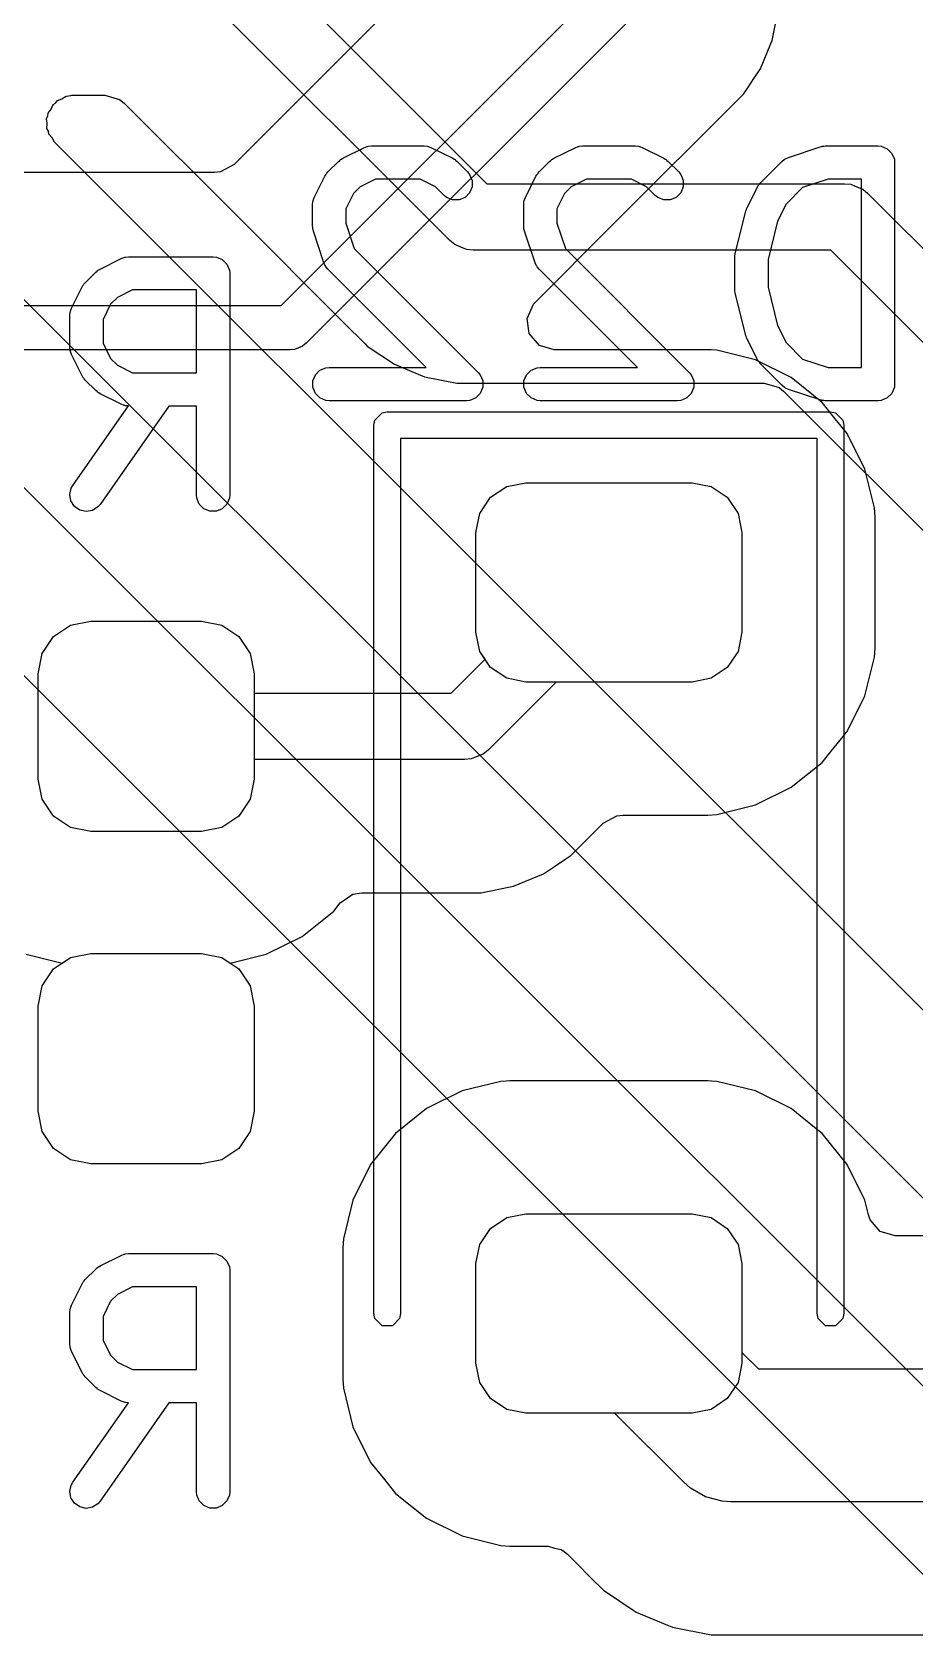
# Model space of a CAD drawing. Header units: inches. Extents: x 1.3 to 5.24, y -7.03 to -1.12.
# Drawn here: x 3.5171 to 3.6739, y -3.4621 to -3.1758 of the extents above; entities that cross this region are included whole.
import ezdxf

# ---------------------------------------------------------------- set-up
doc = ezdxf.new("R2010")
doc.units = ezdxf.units.IN
doc.header["$MEASUREMENT"] = 0
for name, color, linetype, true_color in [('B.Cu', 153, 'CONTINUOUS', 0x4d7fc4), ('B.Mask', 4, 'CONTINUOUS', 0x02ffee), ('B.Paste', 132, 'CONTINUOUS', 0x00c2c2), ('B.Silkscreen', 31, 'CONTINUOUS', 0xe8b2a7), ('F.Cu', 13, 'CONTINUOUS', 0xc83434)]:
    doc.layers.add(name, color=color, linetype=linetype, true_color=true_color)

msp = doc.modelspace()

# ---------------------------------------------------------------- linework, layer by layer
at = {"layer": 'B.Cu', "linetype": 'CONTINUOUS'}
for p, q in [((3.58695, -3.16539), (3.553, -3.19934)), ((3.56136, -3.22441), (3.61811, -3.16766)), ((3.62483, -3.17208), (3.56578, -3.23113)), ((3.64857, -3.17734), (3.64927, -3.17378)), ((3.64649, -3.18235), (3.64836, -3.17783)), ((3.64836, -3.17783), (3.64857, -3.17734)), ((3.64534, -3.18406), (3.64649, -3.18235)), ((3.64386, -3.18629), (3.64424, -3.18571)), ((3.64424, -3.18571), (3.64534, -3.18406)), ((3.62018, -3.21016), (3.64347, -3.18687)), ((3.64347, -3.18687), (3.64386, -3.18629)), ((3.553, -3.19934), (3.55058, -3.20066)), ((3.54955, -3.20077), (3.50122, -3.20077)), ((3.55058, -3.20066), (3.54955, -3.20077)), ((3.60641, -3.22393), (3.62018, -3.21016)), ((3.50394, -3.22441), (3.56136, -3.22441)), ((3.60503, -3.22669), (3.60617, -3.22418)), ((3.60617, -3.22418), (3.60641, -3.22393)), ((3.60542, -3.22941), (3.60503, -3.22669)), ((3.56578, -3.23113), (3.56518, -3.23162)), ((3.60722, -3.23149), (3.60542, -3.22941)), ((3.60986, -3.23226), (3.60722, -3.23149)), ((3.56299, -3.23228), (3.50557, -3.23228)), ((3.56376, -3.23221), (3.56299, -3.23228)), ((3.56518, -3.23162), (3.56376, -3.23221)), ((3.63716, -3.23226), (3.60986, -3.23226)), ((3.63774, -3.2323), (3.63716, -3.23226)), ((3.63875, -3.23237), (3.63774, -3.2323)), ((3.64561, -3.23408), (3.63875, -3.23237)), ((3.63875, -3.23237), (3.63875, -3.23237)), ((3.65194, -3.23722), (3.64561, -3.23408)), ((3.65745, -3.24165), (3.65194, -3.23722)), ((3.65194, -3.23722), (3.65194, -3.23722)), ((3.65978, -3.24454), (3.65745, -3.24165)), ((3.66188, -3.24716), (3.65978, -3.24454)), ((3.66502, -3.25349), (3.66188, -3.24716)), ((3.66673, -3.26035), (3.66502, -3.25349)), ((3.59855, -3.2585), (3.60142, -3.25658)), ((3.60142, -3.25658), (3.60481, -3.25591)), ((3.60481, -3.25591), (3.63434, -3.25591)), ((3.63434, -3.25591), (3.63773, -3.25658)), ((3.63773, -3.25658), (3.6406, -3.2585)), ((3.59663, -3.26137), (3.59855, -3.2585)), ((3.6406, -3.2585), (3.64252, -3.26137)), ((3.59595, -3.26476), (3.59663, -3.26137)), ((3.64252, -3.26137), (3.6432, -3.26476)), ((3.66684, -3.26194), (3.66673, -3.26035)), ((3.66684, -3.28531), (3.66684, -3.26194)), ((3.59595, -3.28248), (3.59595, -3.26476)), ((3.6432, -3.26476), (3.6432, -3.28248)), ((3.52093, -3.28325), (3.52397, -3.28122)), ((3.52397, -3.28122), (3.52755, -3.28051)), ((3.52755, -3.28051), (3.54723, -3.28051)), ((3.54723, -3.28051), (3.55081, -3.28122)), ((3.55081, -3.28122), (3.55384, -3.28325)), ((3.59663, -3.28587), (3.59595, -3.28248)), ((3.6432, -3.28248), (3.64252, -3.28587)), ((3.51891, -3.28628), (3.52093, -3.28325)), ((3.55384, -3.28325), (3.55587, -3.28628)), ((3.59757, -3.28728), (3.59663, -3.28587)), ((3.64252, -3.28587), (3.6406, -3.28874)), ((3.66673, -3.28689), (3.66684, -3.28531)), ((3.5182, -3.28986), (3.51891, -3.28628)), ((3.55587, -3.28628), (3.55658, -3.28986)), ((3.59154, -3.29331), (3.59757, -3.28728)), ((3.6406, -3.28874), (3.63773, -3.29066)), ((3.66502, -3.29375), (3.66673, -3.28689)), ((3.5182, -3.30856), (3.5182, -3.28986)), ((3.55658, -3.28986), (3.55658, -3.29331)), ((3.61021, -3.29134), (3.59816, -3.30339)), ((3.63434, -3.29134), (3.61021, -3.29134)), ((3.63773, -3.29066), (3.63434, -3.29134)), ((3.55658, -3.29331), (3.59154, -3.29331)), ((3.66188, -3.30009), (3.66502, -3.29375)), ((3.66171, -3.3003), (3.66178, -3.30022)), ((3.66178, -3.30022), (3.66188, -3.30009)), ((3.65906, -3.30359), (3.66117, -3.30098)), ((3.66117, -3.30098), (3.66171, -3.3003)), ((3.59398, -3.30512), (3.55658, -3.30512)), ((3.55658, -3.30512), (3.55658, -3.30856)), ((3.59514, -3.305), (3.59398, -3.30512)), ((3.59602, -3.30464), (3.59514, -3.305)), ((3.59726, -3.30412), (3.59602, -3.30464)), ((3.59816, -3.30339), (3.59726, -3.30412)), ((3.65194, -3.31003), (3.65745, -3.3056)), ((3.65745, -3.3056), (3.65906, -3.30359)), ((3.51891, -3.31214), (3.5182, -3.30856)), ((3.55658, -3.30856), (3.55587, -3.31214)), ((3.64561, -3.31317), (3.65194, -3.31003)), ((3.52093, -3.31517), (3.51891, -3.31214)), ((3.55587, -3.31214), (3.55384, -3.31517)), ((3.63875, -3.31487), (3.64561, -3.31317)), ((3.52397, -3.3172), (3.52093, -3.31517)), ((3.52755, -3.31791), (3.52397, -3.3172)), ((3.55081, -3.3172), (3.54723, -3.31791)), ((3.55384, -3.31517), (3.55081, -3.3172)), ((3.61282, -3.32216), (3.61857, -3.31641)), ((3.61857, -3.31641), (3.62099, -3.31509)), ((3.62099, -3.31509), (3.62202, -3.31498)), ((3.62202, -3.31498), (3.63716, -3.31498)), ((3.63716, -3.31498), (3.63875, -3.31487)), ((3.63716, -3.31498), (3.63716, -3.31498)), ((3.54723, -3.31791), (3.52755, -3.31791)), ((3.61028, -3.32386), (3.61195, -3.32275)), ((3.61195, -3.32275), (3.61282, -3.32216)), ((3.6026, -3.32762), (3.60798, -3.3254)), ((3.60798, -3.3254), (3.61028, -3.32386)), ((3.61028, -3.32386), (3.61028, -3.32386)), ((3.61028, -3.32386), (3.61028, -3.32386)), ((3.57412, -3.32901), (3.57567, -3.32876)), ((3.57567, -3.32876), (3.59689, -3.32876)), ((3.59689, -3.32876), (3.60174, -3.3278)), ((3.60174, -3.3278), (3.6026, -3.32762)), ((3.5707, -3.33203), (3.57186, -3.33058)), ((3.57186, -3.33058), (3.57412, -3.32901)), ((3.5651, -3.33653), (3.5707, -3.33203)), ((3.55868, -3.33971), (3.5651, -3.33653)), ((3.5161, -3.33971), (3.52245, -3.34129)), ((3.52245, -3.34129), (3.52397, -3.34028)), ((3.52397, -3.34028), (3.52755, -3.33957)), ((3.52755, -3.33957), (3.54723, -3.33957)), ((3.54723, -3.33957), (3.55081, -3.34028)), ((3.55081, -3.34028), (3.55233, -3.34129)), ((3.55233, -3.34129), (3.55868, -3.33971)), ((3.6004, -3.36229), (3.59354, -3.364)), ((3.60135, -3.36223), (3.6004, -3.36229)), ((3.60198, -3.36219), (3.60135, -3.36223)), ((3.63716, -3.36219), (3.60198, -3.36219)), ((3.6378, -3.36223), (3.63716, -3.36219)), ((3.63875, -3.36229), (3.6378, -3.36223)), ((3.64561, -3.364), (3.63875, -3.36229)), ((3.63875, -3.36229), (3.63875, -3.36229)), ((3.59354, -3.364), (3.5872, -3.36714)), ((3.65194, -3.36714), (3.64561, -3.364)), ((3.5872, -3.36714), (3.58169, -3.37157)), ((3.65611, -3.37049), (3.65194, -3.36714)), ((3.58169, -3.37157), (3.57726, -3.37708)), ((3.58169, -3.37157), (3.58169, -3.37157)), ((3.65745, -3.37157), (3.65611, -3.37049)), ((3.66188, -3.37708), (3.65745, -3.37157)), ((3.57726, -3.37708), (3.57412, -3.38341)), ((3.66502, -3.38341), (3.66188, -3.37708)), ((3.57412, -3.38341), (3.57242, -3.39027)), ((3.60142, -3.3865), (3.60481, -3.38583)), ((3.60481, -3.38583), (3.63434, -3.38583)), ((3.63434, -3.38583), (3.63773, -3.3865)), ((3.66544, -3.38508), (3.66502, -3.38341)), ((3.66568, -3.38604), (3.66544, -3.38508)), ((3.66597, -3.38689), (3.66568, -3.38604)), ((3.59663, -3.3913), (3.59855, -3.38842)), ((3.59855, -3.38842), (3.60142, -3.3865)), ((3.63773, -3.3865), (3.6406, -3.38842)), ((3.6406, -3.38842), (3.64252, -3.3913)), ((3.66778, -3.38897), (3.66597, -3.38689)), ((3.67042, -3.38974), (3.66778, -3.38897)), ((3.57242, -3.39027), (3.57231, -3.39186)), ((3.59595, -3.39469), (3.59663, -3.3913)), ((3.64252, -3.3913), (3.6432, -3.39469)), ((3.70428, -3.38974), (3.67042, -3.38974)), ((3.57231, -3.39186), (3.57231, -3.41523)), ((3.59595, -3.4124), (3.59595, -3.39469)), ((3.6432, -3.39469), (3.6432, -3.41046)), ((3.6432, -3.41046), (3.64612, -3.41339)), ((3.59663, -3.41579), (3.59595, -3.4124)), ((3.64612, -3.41339), (3.70079, -3.41339)), ((3.57231, -3.41523), (3.57242, -3.41682)), ((3.57242, -3.41682), (3.57412, -3.42368)), ((3.59855, -3.41867), (3.59663, -3.41579)), ((3.60142, -3.42059), (3.59855, -3.41867)), ((3.60481, -3.42126), (3.60142, -3.42059)), ((3.62059, -3.42126), (3.60481, -3.42126)), ((3.63288, -3.43355), (3.62059, -3.42126)), ((3.57412, -3.42368), (3.57726, -3.43001)), ((3.57726, -3.43001), (3.57947, -3.43275)), ((3.57947, -3.43275), (3.58169, -3.43552)), ((3.63404, -3.43457), (3.63288, -3.43355)), ((3.63671, -3.43611), (3.63404, -3.43457)), ((3.63404, -3.43457), (3.63404, -3.43457)), ((3.58169, -3.43552), (3.5872, -3.43995)), ((3.63969, -3.43691), (3.63671, -3.43611)), ((3.64123, -3.43701), (3.63969, -3.43691)), ((3.70079, -3.43701), (3.64123, -3.43701)), ((3.5872, -3.43995), (3.59354, -3.44309)), ((3.59354, -3.44309), (3.6004, -3.44479)), ((3.6004, -3.44479), (3.60198, -3.4449)), ((3.60198, -3.4449), (3.60877, -3.4449)), ((3.60877, -3.4449), (3.60993, -3.44524)), ((3.60993, -3.44524), (3.61111, -3.4455)), ((3.61111, -3.4455), (3.61131, -3.44565)), ((3.61131, -3.44565), (3.61141, -3.44568)), ((3.61141, -3.44568), (3.61222, -3.44633)), ((3.61222, -3.44633), (3.61369, -3.4478)), ((3.61369, -3.4478), (3.61639, -3.4505)), ((3.61639, -3.4505), (3.61863, -3.45273)), ((3.61863, -3.45273), (3.62443, -3.45661)), ((3.62443, -3.45661), (3.62443, -3.45661)), ((3.62443, -3.45661), (3.62927, -3.45862)), ((3.62927, -3.45862), (3.63089, -3.45929)), ((3.63089, -3.45929), (3.63089, -3.45929)), ((3.63089, -3.45929), (3.63089, -3.45929)), ((3.63089, -3.45929), (3.63774, -3.46065)), ((3.63774, -3.46065), (3.63774, -3.46065)), ((3.63774, -3.46065), (3.63774, -3.46065)), ((3.63774, -3.46065), (3.70428, -3.46065))]:
    msp.add_line(p, q, dxfattribs=at)
at = {"layer": 'B.Mask', "linetype": 'CONTINUOUS'}
for p, q in [((3.59855, -3.2585), (3.60142, -3.25658)), ((3.60142, -3.25658), (3.60481, -3.25591)), ((3.60481, -3.25591), (3.63434, -3.25591)), ((3.63434, -3.25591), (3.63773, -3.25658)), ((3.63773, -3.25658), (3.6406, -3.2585)), ((3.59663, -3.26137), (3.59855, -3.2585)), ((3.6406, -3.2585), (3.64252, -3.26137)), ((3.59595, -3.26476), (3.59663, -3.26137)), ((3.64252, -3.26137), (3.6432, -3.26476)), ((3.59595, -3.28248), (3.59595, -3.26476)), ((3.6432, -3.26476), (3.6432, -3.28248)), ((3.52093, -3.28325), (3.52397, -3.28122)), ((3.52397, -3.28122), (3.52755, -3.28051)), ((3.52755, -3.28051), (3.54723, -3.28051)), ((3.54723, -3.28051), (3.55081, -3.28122)), ((3.55081, -3.28122), (3.55384, -3.28325)), ((3.59663, -3.28587), (3.59595, -3.28248)), ((3.6432, -3.28248), (3.64252, -3.28587)), ((3.51891, -3.28628), (3.52093, -3.28325)), ((3.55384, -3.28325), (3.55587, -3.28628)), ((3.59855, -3.28874), (3.59663, -3.28587)), ((3.64252, -3.28587), (3.6406, -3.28874)), ((3.5182, -3.28986), (3.51891, -3.28628)), ((3.55587, -3.28628), (3.55658, -3.28986)), ((3.60142, -3.29066), (3.59855, -3.28874)), ((3.6406, -3.28874), (3.63773, -3.29066)), ((3.5182, -3.30856), (3.5182, -3.28986)), ((3.55658, -3.28986), (3.55658, -3.30856)), ((3.60481, -3.29134), (3.60142, -3.29066)), ((3.63434, -3.29134), (3.60481, -3.29134)), ((3.63773, -3.29066), (3.63434, -3.29134)), ((3.51891, -3.31214), (3.5182, -3.30856)), ((3.55658, -3.30856), (3.55587, -3.31214)), ((3.52093, -3.31517), (3.51891, -3.31214)), ((3.55587, -3.31214), (3.55384, -3.31517)), ((3.52397, -3.3172), (3.52093, -3.31517)), ((3.52755, -3.31791), (3.52397, -3.3172)), ((3.55081, -3.3172), (3.54723, -3.31791)), ((3.55384, -3.31517), (3.55081, -3.3172)), ((3.54723, -3.31791), (3.52755, -3.31791)), ((3.52093, -3.34231), (3.52397, -3.34028)), ((3.52397, -3.34028), (3.52755, -3.33957)), ((3.52755, -3.33957), (3.54723, -3.33957)), ((3.54723, -3.33957), (3.55081, -3.34028)), ((3.55081, -3.34028), (3.55384, -3.34231)), ((3.51891, -3.34534), (3.52093, -3.34231)), ((3.55384, -3.34231), (3.55587, -3.34534)), ((3.5182, -3.34892), (3.51891, -3.34534)), ((3.55587, -3.34534), (3.55658, -3.34892)), ((3.5182, -3.36762), (3.5182, -3.34892)), ((3.55658, -3.34892), (3.55658, -3.36762)), ((3.51891, -3.3712), (3.5182, -3.36762)), ((3.55658, -3.36762), (3.55587, -3.3712)), ((3.52093, -3.37423), (3.51891, -3.3712)), ((3.55587, -3.3712), (3.55384, -3.37423)), ((3.52397, -3.37626), (3.52093, -3.37423)), ((3.55384, -3.37423), (3.55081, -3.37626)), ((3.52755, -3.37697), (3.52397, -3.37626)), ((3.54723, -3.37697), (3.52755, -3.37697)), ((3.55081, -3.37626), (3.54723, -3.37697)), ((3.60142, -3.3865), (3.60481, -3.38583)), ((3.60481, -3.38583), (3.63434, -3.38583)), ((3.63434, -3.38583), (3.63773, -3.3865)), ((3.59663, -3.3913), (3.59855, -3.38842)), ((3.59855, -3.38842), (3.60142, -3.3865)), ((3.63773, -3.3865), (3.6406, -3.38842)), ((3.6406, -3.38842), (3.64252, -3.3913)), ((3.59595, -3.39469), (3.59663, -3.3913)), ((3.64252, -3.3913), (3.6432, -3.39469)), ((3.59595, -3.4124), (3.59595, -3.39469)), ((3.6432, -3.39469), (3.6432, -3.4124)), ((3.59663, -3.41579), (3.59595, -3.4124)), ((3.6432, -3.4124), (3.64252, -3.41579)), ((3.59855, -3.41867), (3.59663, -3.41579)), ((3.64252, -3.41579), (3.6406, -3.41867)), ((3.60142, -3.42059), (3.59855, -3.41867)), ((3.6406, -3.41867), (3.63773, -3.42059)), ((3.60481, -3.42126), (3.60142, -3.42059)), ((3.63434, -3.42126), (3.60481, -3.42126)), ((3.63773, -3.42059), (3.63434, -3.42126))]:
    msp.add_line(p, q, dxfattribs=at)
at = {"layer": 'B.Paste', "linetype": 'CONTINUOUS'}
for p, q in [((3.59855, -3.2585), (3.60142, -3.25658)), ((3.60142, -3.25658), (3.60481, -3.25591)), ((3.60481, -3.25591), (3.63434, -3.25591)), ((3.63434, -3.25591), (3.63773, -3.25658)), ((3.63773, -3.25658), (3.6406, -3.2585)), ((3.59663, -3.26137), (3.59855, -3.2585)), ((3.6406, -3.2585), (3.64252, -3.26137)), ((3.59595, -3.26476), (3.59663, -3.26137)), ((3.64252, -3.26137), (3.6432, -3.26476)), ((3.59595, -3.28248), (3.59595, -3.26476)), ((3.6432, -3.26476), (3.6432, -3.28248)), ((3.52093, -3.28325), (3.52397, -3.28122)), ((3.52397, -3.28122), (3.52755, -3.28051)), ((3.52755, -3.28051), (3.54723, -3.28051)), ((3.54723, -3.28051), (3.55081, -3.28122)), ((3.55081, -3.28122), (3.55384, -3.28325)), ((3.59663, -3.28587), (3.59595, -3.28248)), ((3.6432, -3.28248), (3.64252, -3.28587)), ((3.51891, -3.28628), (3.52093, -3.28325)), ((3.55384, -3.28325), (3.55587, -3.28628)), ((3.59855, -3.28874), (3.59663, -3.28587)), ((3.64252, -3.28587), (3.6406, -3.28874)), ((3.5182, -3.28986), (3.51891, -3.28628)), ((3.55587, -3.28628), (3.55658, -3.28986)), ((3.60142, -3.29066), (3.59855, -3.28874)), ((3.6406, -3.28874), (3.63773, -3.29066)), ((3.5182, -3.30856), (3.5182, -3.28986)), ((3.55658, -3.28986), (3.55658, -3.30856)), ((3.60481, -3.29134), (3.60142, -3.29066)), ((3.63434, -3.29134), (3.60481, -3.29134)), ((3.63773, -3.29066), (3.63434, -3.29134)), ((3.51891, -3.31214), (3.5182, -3.30856)), ((3.55658, -3.30856), (3.55587, -3.31214)), ((3.52093, -3.31517), (3.51891, -3.31214)), ((3.55587, -3.31214), (3.55384, -3.31517)), ((3.52397, -3.3172), (3.52093, -3.31517)), ((3.52755, -3.31791), (3.52397, -3.3172)), ((3.55081, -3.3172), (3.54723, -3.31791)), ((3.55384, -3.31517), (3.55081, -3.3172)), ((3.54723, -3.31791), (3.52755, -3.31791)), ((3.52093, -3.34231), (3.52397, -3.34028)), ((3.52397, -3.34028), (3.52755, -3.33957)), ((3.52755, -3.33957), (3.54723, -3.33957)), ((3.54723, -3.33957), (3.55081, -3.34028)), ((3.55081, -3.34028), (3.55384, -3.34231)), ((3.51891, -3.34534), (3.52093, -3.34231)), ((3.55384, -3.34231), (3.55587, -3.34534)), ((3.5182, -3.34892), (3.51891, -3.34534)), ((3.55587, -3.34534), (3.55658, -3.34892)), ((3.5182, -3.36762), (3.5182, -3.34892)), ((3.55658, -3.34892), (3.55658, -3.36762)), ((3.51891, -3.3712), (3.5182, -3.36762)), ((3.55658, -3.36762), (3.55587, -3.3712)), ((3.52093, -3.37423), (3.51891, -3.3712)), ((3.55587, -3.3712), (3.55384, -3.37423)), ((3.52397, -3.37626), (3.52093, -3.37423)), ((3.55384, -3.37423), (3.55081, -3.37626)), ((3.52755, -3.37697), (3.52397, -3.37626)), ((3.54723, -3.37697), (3.52755, -3.37697)), ((3.55081, -3.37626), (3.54723, -3.37697)), ((3.60142, -3.3865), (3.60481, -3.38583)), ((3.60481, -3.38583), (3.63434, -3.38583)), ((3.63434, -3.38583), (3.63773, -3.3865)), ((3.59663, -3.3913), (3.59855, -3.38842)), ((3.59855, -3.38842), (3.60142, -3.3865)), ((3.63773, -3.3865), (3.6406, -3.38842)), ((3.6406, -3.38842), (3.64252, -3.3913)), ((3.59595, -3.39469), (3.59663, -3.3913)), ((3.64252, -3.3913), (3.6432, -3.39469)), ((3.59595, -3.4124), (3.59595, -3.39469)), ((3.6432, -3.39469), (3.6432, -3.4124)), ((3.59663, -3.41579), (3.59595, -3.4124)), ((3.6432, -3.4124), (3.64252, -3.41579)), ((3.59855, -3.41867), (3.59663, -3.41579)), ((3.64252, -3.41579), (3.6406, -3.41867)), ((3.60142, -3.42059), (3.59855, -3.41867)), ((3.6406, -3.41867), (3.63773, -3.42059)), ((3.60481, -3.42126), (3.60142, -3.42059)), ((3.63434, -3.42126), (3.60481, -3.42126)), ((3.63773, -3.42059), (3.63434, -3.42126))]:
    msp.add_line(p, q, dxfattribs=at)
at = {"layer": 'B.Silkscreen', "linetype": 'CONTINUOUS'}
for p, q in [((3.57232, -3.19824), (3.57607, -3.19637)), ((3.57607, -3.19637), (3.57661, -3.19616)), ((3.57661, -3.19616), (3.57672, -3.19615)), ((3.57672, -3.19615), (3.57682, -3.19611)), ((3.57682, -3.19611), (3.57739, -3.19606)), ((3.57739, -3.19606), (3.58677, -3.19606)), ((3.58677, -3.19606), (3.58734, -3.19611)), ((3.58734, -3.19611), (3.58744, -3.19615)), ((3.58744, -3.19615), (3.58755, -3.19616)), ((3.58755, -3.19616), (3.58809, -3.19637)), ((3.58809, -3.19637), (3.59184, -3.19824)), ((3.60982, -3.19824), (3.61357, -3.19637)), ((3.61357, -3.19637), (3.61411, -3.19616)), ((3.61411, -3.19616), (3.61421, -3.19615)), ((3.61421, -3.19615), (3.61431, -3.19611)), ((3.61431, -3.19611), (3.61489, -3.19606)), ((3.61489, -3.19606), (3.62426, -3.19606)), ((3.62426, -3.19606), (3.62484, -3.19611)), ((3.62484, -3.19611), (3.62493, -3.19615)), ((3.62493, -3.19615), (3.62504, -3.19616)), ((3.62504, -3.19616), (3.62558, -3.19637)), ((3.62558, -3.19637), (3.62933, -3.19824)), ((3.65145, -3.19808), (3.65707, -3.19621)), ((3.65707, -3.19621), (3.65736, -3.19614)), ((3.65736, -3.19614), (3.65743, -3.19611)), ((3.65743, -3.19611), (3.65753, -3.1961)), ((3.65753, -3.1961), (3.65764, -3.19608)), ((3.65764, -3.19608), (3.65772, -3.19608)), ((3.65772, -3.19608), (3.65801, -3.19606)), ((3.65801, -3.19606), (3.66738, -3.19606)), ((3.66738, -3.19606), (3.66796, -3.19611)), ((3.66796, -3.19611), (3.66902, -3.19655)), ((3.66902, -3.19655), (3.66984, -3.19737)), ((3.56968, -3.20067), (3.57155, -3.1988)), ((3.57155, -3.1988), (3.57178, -3.19861)), ((3.57178, -3.19861), (3.57183, -3.19855)), ((3.57183, -3.19855), (3.57192, -3.19849)), ((3.57192, -3.19849), (3.572, -3.19843)), ((3.572, -3.19843), (3.57207, -3.1984)), ((3.57207, -3.1984), (3.57232, -3.19824)), ((3.59184, -3.19824), (3.59208, -3.1984)), ((3.59208, -3.1984), (3.59216, -3.19843)), ((3.59216, -3.19843), (3.59224, -3.19849)), ((3.59224, -3.19849), (3.59233, -3.19855)), ((3.59233, -3.19855), (3.59238, -3.19861)), ((3.59238, -3.19861), (3.5926, -3.1988)), ((3.5926, -3.1988), (3.59448, -3.20067)), ((3.60717, -3.20067), (3.60905, -3.1988)), ((3.60905, -3.1988), (3.60928, -3.19861)), ((3.60928, -3.19861), (3.60933, -3.19855)), ((3.60933, -3.19855), (3.60942, -3.19849)), ((3.60942, -3.19849), (3.6095, -3.19843)), ((3.6095, -3.19843), (3.60957, -3.1984)), ((3.60957, -3.1984), (3.60982, -3.19824)), ((3.62933, -3.19824), (3.62958, -3.1984)), ((3.62958, -3.1984), (3.62965, -3.19843)), ((3.62965, -3.19843), (3.62973, -3.19849)), ((3.62973, -3.19849), (3.62982, -3.19855)), ((3.62982, -3.19855), (3.62987, -3.19861)), ((3.62987, -3.19861), (3.6301, -3.1988)), ((3.6301, -3.1988), (3.63197, -3.20067)), ((3.64654, -3.20254), (3.65029, -3.1988)), ((3.65029, -3.1988), (3.65074, -3.19843)), ((3.65074, -3.19843), (3.65084, -3.19839)), ((3.65084, -3.19839), (3.65092, -3.19832)), ((3.65092, -3.19832), (3.65145, -3.19808)), ((3.66984, -3.19737), (3.67028, -3.19843)), ((3.67028, -3.19843), (3.67033, -3.19901)), ((3.67033, -3.19901), (3.67033, -3.23838)), ((3.56725, -3.20519), (3.56913, -3.20144)), ((3.56913, -3.20144), (3.56928, -3.20119)), ((3.56928, -3.20119), (3.56931, -3.20112)), ((3.56931, -3.20112), (3.56938, -3.20104)), ((3.56938, -3.20104), (3.56943, -3.20095)), ((3.56943, -3.20095), (3.56949, -3.2009)), ((3.56949, -3.2009), (3.56968, -3.20067)), ((3.57809, -3.20196), (3.57539, -3.20331)), ((3.58607, -3.20196), (3.57809, -3.20196)), ((3.58877, -3.20331), (3.58607, -3.20196)), ((3.59448, -3.20067), (3.59484, -3.20112)), ((3.59484, -3.20112), (3.59529, -3.20218)), ((3.59529, -3.20218), (3.59529, -3.20333)), ((3.60475, -3.20519), (3.60662, -3.20144)), ((3.60662, -3.20144), (3.60678, -3.20119)), ((3.60678, -3.20119), (3.60681, -3.20112)), ((3.60681, -3.20112), (3.60687, -3.20104)), ((3.60687, -3.20104), (3.60693, -3.20095)), ((3.60693, -3.20095), (3.60699, -3.2009)), ((3.60699, -3.2009), (3.60717, -3.20067)), ((3.61558, -3.20196), (3.61289, -3.20331)), ((3.62356, -3.20196), (3.61558, -3.20196)), ((3.62626, -3.20331), (3.62356, -3.20196)), ((3.63197, -3.20067), (3.63234, -3.20112)), ((3.63234, -3.20112), (3.63278, -3.20218)), ((3.63278, -3.20218), (3.63278, -3.20333)), ((3.64618, -3.20299), (3.64624, -3.20291)), ((3.64624, -3.20291), (3.6463, -3.20282)), ((3.6463, -3.20282), (3.64636, -3.20277)), ((3.64636, -3.20277), (3.64654, -3.20254)), ((3.65849, -3.20196), (3.65398, -3.20346)), ((3.66443, -3.20196), (3.65849, -3.20196)), ((3.66443, -3.23543), (3.66443, -3.20196)), ((3.56704, -3.20573), (3.56725, -3.20519)), ((3.56704, -3.20583), (3.56704, -3.20573)), ((3.57419, -3.20451), (3.57285, -3.2072)), ((3.57539, -3.20331), (3.57419, -3.20451)), ((3.5903, -3.20485), (3.58877, -3.20331)), ((3.59075, -3.20521), (3.5903, -3.20485)), ((3.59181, -3.20565), (3.59075, -3.20521)), ((3.59297, -3.20565), (3.59181, -3.20565)), ((3.59403, -3.20521), (3.59297, -3.20565)), ((3.59484, -3.2044), (3.59403, -3.20521)), ((3.59529, -3.20333), (3.59484, -3.2044)), ((3.60453, -3.20583), (3.60454, -3.20573)), ((3.60454, -3.20573), (3.60475, -3.20519)), ((3.61169, -3.20451), (3.61034, -3.2072)), ((3.61289, -3.20331), (3.61169, -3.20451)), ((3.6278, -3.20485), (3.62626, -3.20331)), ((3.62824, -3.20521), (3.6278, -3.20485)), ((3.62931, -3.20565), (3.62824, -3.20521)), ((3.63046, -3.20565), (3.62931, -3.20565)), ((3.63153, -3.20521), (3.63046, -3.20565)), ((3.63234, -3.2044), (3.63153, -3.20521)), ((3.63278, -3.20333), (3.63234, -3.2044)), ((3.64412, -3.20706), (3.64599, -3.20331)), ((3.64599, -3.20331), (3.64615, -3.20306)), ((3.64615, -3.20306), (3.64618, -3.20299)), ((3.65398, -3.20346), (3.65106, -3.20638)), ((3.56694, -3.20651), (3.567, -3.20593)), ((3.56694, -3.21026), (3.56694, -3.20651)), ((3.567, -3.20593), (3.56704, -3.20583)), ((3.57285, -3.2072), (3.57285, -3.20978)), ((3.60444, -3.20651), (3.60449, -3.20593)), ((3.60444, -3.21026), (3.60444, -3.20651)), ((3.60449, -3.20593), (3.60453, -3.20583)), ((3.61034, -3.2072), (3.61034, -3.20978)), ((3.64202, -3.21517), (3.64389, -3.20767)), ((3.64389, -3.20767), (3.64391, -3.20762)), ((3.64391, -3.2076), (3.644, -3.20736)), ((3.64391, -3.20762), (3.64391, -3.2076)), ((3.644, -3.20736), (3.64409, -3.20712)), ((3.64409, -3.20712), (3.6441, -3.2071)), ((3.6441, -3.2071), (3.64412, -3.20706)), ((3.65106, -3.20638), (3.64954, -3.20941)), ((3.56697, -3.21055), (3.56694, -3.21026)), ((3.56696, -3.21063), (3.56697, -3.21055)), ((3.56699, -3.21073), (3.56696, -3.21063)), ((3.567, -3.21083), (3.56699, -3.21073)), ((3.56703, -3.21091), (3.567, -3.21083)), ((3.56709, -3.21119), (3.56703, -3.21091)), ((3.56897, -3.21682), (3.56709, -3.21119)), ((3.57285, -3.20978), (3.57435, -3.21429)), ((3.60446, -3.21055), (3.60444, -3.21026)), ((3.60446, -3.21063), (3.60446, -3.21055)), ((3.60448, -3.21073), (3.60446, -3.21063)), ((3.60449, -3.21083), (3.60448, -3.21073)), ((3.60452, -3.21091), (3.60449, -3.21083)), ((3.60459, -3.21119), (3.60452, -3.21091)), ((3.60646, -3.21682), (3.60459, -3.21119)), ((3.61034, -3.20978), (3.61184, -3.21429)), ((3.64954, -3.20941), (3.64784, -3.21625)), ((3.57435, -3.21429), (3.59635, -3.23629)), ((3.61184, -3.21429), (3.63385, -3.23629)), ((3.5292, -3.21793), (3.53295, -3.21605)), ((3.53295, -3.21605), (3.53349, -3.21585)), ((3.53349, -3.21585), (3.5336, -3.21584)), ((3.5336, -3.21584), (3.5337, -3.2158)), ((3.5337, -3.2158), (3.53427, -3.21574)), ((3.53427, -3.21574), (3.54927, -3.21574)), ((3.54927, -3.21574), (3.54985, -3.2158)), ((3.54985, -3.2158), (3.55091, -3.21624)), ((3.55091, -3.21624), (3.55173, -3.21705)), ((3.55173, -3.21705), (3.55217, -3.21812)), ((3.5692, -3.21734), (3.56897, -3.21682)), ((3.6067, -3.21734), (3.60646, -3.21682)), ((3.64193, -3.21574), (3.64197, -3.21552)), ((3.64194, -3.21578), (3.64193, -3.21574)), ((3.64193, -3.21588), (3.64194, -3.21578)), ((3.64193, -3.22151), (3.64193, -3.21588)), ((3.64197, -3.21552), (3.64199, -3.21531)), ((3.64199, -3.21531), (3.642, -3.21527)), ((3.642, -3.21527), (3.64202, -3.21517)), ((3.64784, -3.21625), (3.64784, -3.22114)), ((3.52656, -3.22036), (3.52843, -3.21848)), ((3.52843, -3.21848), (3.52866, -3.21829)), ((3.52866, -3.21829), (3.52871, -3.21824)), ((3.52871, -3.21824), (3.5288, -3.21818)), ((3.5288, -3.21818), (3.52888, -3.21811)), ((3.52888, -3.21811), (3.52895, -3.21808)), ((3.52895, -3.21808), (3.5292, -3.21793)), ((3.55217, -3.21812), (3.55222, -3.21869)), ((3.55222, -3.21869), (3.55222, -3.25806)), ((3.56927, -3.21742), (3.5692, -3.21734)), ((3.56931, -3.21752), (3.56927, -3.21742)), ((3.56968, -3.21797), (3.56931, -3.21752)), ((3.58714, -3.23543), (3.56968, -3.21797)), ((3.60677, -3.21742), (3.6067, -3.21734)), ((3.60681, -3.21752), (3.60677, -3.21742)), ((3.60717, -3.21797), (3.60681, -3.21752)), ((3.62463, -3.23543), (3.60717, -3.21797)), ((3.52413, -3.22487), (3.52601, -3.22112)), ((3.52601, -3.22112), (3.52616, -3.22087)), ((3.52616, -3.22087), (3.52619, -3.2208)), ((3.52619, -3.2208), (3.52626, -3.22072)), ((3.52626, -3.22072), (3.52632, -3.22063)), ((3.52632, -3.22063), (3.52637, -3.22058)), ((3.52637, -3.22058), (3.52656, -3.22036)), ((3.53497, -3.22165), (3.53227, -3.223)), ((3.54632, -3.22165), (3.53497, -3.22165)), ((3.54632, -3.23636), (3.54632, -3.22165)), ((3.64194, -3.22161), (3.64193, -3.22151)), ((3.64193, -3.22165), (3.64194, -3.22161)), ((3.64197, -3.22186), (3.64193, -3.22165)), ((3.64199, -3.22208), (3.64197, -3.22186)), ((3.642, -3.22212), (3.64199, -3.22208)), ((3.64202, -3.22222), (3.642, -3.22212)), ((3.64389, -3.22972), (3.64202, -3.22222)), ((3.64784, -3.22114), (3.64954, -3.22797)), ((3.52382, -3.22619), (3.52388, -3.22562)), ((3.52388, -3.22562), (3.52392, -3.22552)), ((3.52392, -3.22552), (3.52393, -3.22541)), ((3.52393, -3.22541), (3.52413, -3.22487)), ((3.53107, -3.22419), (3.52973, -3.22689)), ((3.53227, -3.223), (3.53107, -3.22419)), ((3.52382, -3.23182), (3.52382, -3.22619)), ((3.52973, -3.22689), (3.52973, -3.23112)), ((3.64954, -3.22797), (3.65106, -3.23101)), ((3.52973, -3.23112), (3.53107, -3.23382)), ((3.64391, -3.22976), (3.64389, -3.22972)), ((3.64391, -3.22978), (3.64391, -3.22976)), ((3.644, -3.23002), (3.64391, -3.22978)), ((3.64409, -3.23027), (3.644, -3.23002)), ((3.6441, -3.23028), (3.64409, -3.23027)), ((3.64412, -3.23033), (3.6441, -3.23028)), ((3.64599, -3.23407), (3.64412, -3.23033)), ((3.65106, -3.23101), (3.65398, -3.23392)), ((3.52388, -3.23239), (3.52382, -3.23182)), ((3.52392, -3.23249), (3.52388, -3.23239)), ((3.52393, -3.2326), (3.52392, -3.23249)), ((3.52413, -3.23314), (3.52393, -3.2326)), ((3.52601, -3.23689), (3.52413, -3.23314)), ((3.53107, -3.23382), (3.53227, -3.23501)), ((3.64615, -3.23432), (3.64599, -3.23407)), ((3.64618, -3.23439), (3.64615, -3.23432)), ((3.64624, -3.23448), (3.64618, -3.23439)), ((3.65398, -3.23392), (3.65849, -3.23543)), ((3.52616, -3.23714), (3.52601, -3.23689)), ((3.52619, -3.23721), (3.52616, -3.23714)), ((3.52626, -3.23729), (3.52619, -3.23721)), ((3.53227, -3.23501), (3.53497, -3.23636)), ((3.53497, -3.23636), (3.54632, -3.23636)), ((3.567, -3.2378), (3.56744, -3.23674)), ((3.56744, -3.23674), (3.56825, -3.23592)), ((3.56825, -3.23592), (3.56932, -3.23548)), ((3.56932, -3.23548), (3.56989, -3.23543)), ((3.56989, -3.23543), (3.58714, -3.23543)), ((3.59635, -3.23629), (3.59672, -3.23674)), ((3.59672, -3.23674), (3.59716, -3.2378)), ((3.60449, -3.2378), (3.60493, -3.23674)), ((3.60493, -3.23674), (3.60575, -3.23592)), ((3.60575, -3.23592), (3.60681, -3.23548)), ((3.60681, -3.23548), (3.60739, -3.23543)), ((3.60739, -3.23543), (3.62463, -3.23543)), ((3.63385, -3.23629), (3.63421, -3.23674)), ((3.63421, -3.23674), (3.63466, -3.2378)), ((3.6463, -3.23456), (3.64624, -3.23448)), ((3.64636, -3.23462), (3.6463, -3.23456)), ((3.64654, -3.23484), (3.64636, -3.23462)), ((3.65029, -3.23859), (3.64654, -3.23484)), ((3.65849, -3.23543), (3.66443, -3.23543)), ((3.52632, -3.23738), (3.52626, -3.23729)), ((3.52637, -3.23743), (3.52632, -3.23738)), ((3.52656, -3.23765), (3.52637, -3.23743)), ((3.52843, -3.23953), (3.52656, -3.23765)), ((3.52866, -3.23971), (3.52843, -3.23953)), ((3.52871, -3.23977), (3.52866, -3.23971)), ((3.5288, -3.23983), (3.52871, -3.23977)), ((3.52888, -3.2399), (3.5288, -3.23983)), ((3.52895, -3.23993), (3.52888, -3.2399)), ((3.5292, -3.24008), (3.52895, -3.23993)), ((3.53295, -3.24196), (3.5292, -3.24008)), ((3.567, -3.23895), (3.567, -3.2378)), ((3.56744, -3.24002), (3.567, -3.23895)), ((3.56825, -3.24083), (3.56744, -3.24002)), ((3.59672, -3.24002), (3.59591, -3.24083)), ((3.59716, -3.23895), (3.59672, -3.24002)), ((3.59716, -3.2378), (3.59716, -3.23895)), ((3.60449, -3.23895), (3.60449, -3.2378)), ((3.60493, -3.24002), (3.60449, -3.23895)), ((3.60575, -3.24083), (3.60493, -3.24002)), ((3.63421, -3.24002), (3.6334, -3.24083)), ((3.63466, -3.23895), (3.63421, -3.24002)), ((3.63466, -3.2378), (3.63466, -3.23895)), ((3.65074, -3.23896), (3.65029, -3.23859)), ((3.65084, -3.239), (3.65074, -3.23896)), ((3.65092, -3.23907), (3.65084, -3.239)), ((3.65145, -3.23931), (3.65092, -3.23907)), ((3.65707, -3.24118), (3.65145, -3.23931)), ((3.66984, -3.24002), (3.66902, -3.24083)), ((3.67028, -3.23895), (3.66984, -3.24002)), ((3.67033, -3.23838), (3.67028, -3.23895)), ((3.52435, -3.25637), (3.53423, -3.24226)), ((3.54143, -3.24227), (3.52919, -3.25976)), ((3.53349, -3.24216), (3.53295, -3.24196)), ((3.5336, -3.24217), (3.53349, -3.24216)), ((3.5337, -3.24221), (3.5336, -3.24217)), ((3.53423, -3.24226), (3.5337, -3.24221)), ((3.54632, -3.24227), (3.54143, -3.24227)), ((3.54632, -3.25806), (3.54632, -3.24227)), ((3.56932, -3.24127), (3.56825, -3.24083)), ((3.56989, -3.24133), (3.56932, -3.24127)), ((3.59426, -3.24133), (3.56989, -3.24133)), ((3.59484, -3.24127), (3.59426, -3.24133)), ((3.59515, -3.24115), (3.59484, -3.24127)), ((3.59591, -3.24083), (3.59515, -3.24115)), ((3.60681, -3.24127), (3.60575, -3.24083)), ((3.60739, -3.24133), (3.60681, -3.24127)), ((3.63176, -3.24133), (3.60739, -3.24133)), ((3.63234, -3.24127), (3.63176, -3.24133)), ((3.63265, -3.24115), (3.63234, -3.24127)), ((3.6334, -3.24083), (3.63265, -3.24115)), ((3.65736, -3.24124), (3.65707, -3.24118)), ((3.65743, -3.24127), (3.65736, -3.24124)), ((3.65753, -3.24128), (3.65743, -3.24127)), ((3.65764, -3.24131), (3.65753, -3.24128)), ((3.65772, -3.2413), (3.65764, -3.24131)), ((3.65801, -3.24133), (3.65772, -3.2413)), ((3.66738, -3.24133), (3.65801, -3.24133)), ((3.66796, -3.24127), (3.66738, -3.24133)), ((3.66902, -3.24083), (3.66796, -3.24127)), ((3.57784, -3.24567), (3.57802, -3.24477)), ((3.57784, -3.40354), (3.57784, -3.24567)), ((3.57802, -3.24477), (3.5793, -3.24349)), ((3.5793, -3.24349), (3.5802, -3.24331)), ((3.5802, -3.24331), (3.65894, -3.24331)), ((3.65894, -3.24331), (3.65985, -3.24349)), ((3.65985, -3.24349), (3.66113, -3.24477)), ((3.66113, -3.24477), (3.66131, -3.24567)), ((3.66131, -3.24567), (3.66131, -3.40354)), ((3.65658, -3.24803), (3.58257, -3.24803)), ((3.58257, -3.24803), (3.58257, -3.40354)), ((3.65658, -3.40354), (3.65658, -3.24803)), ((3.52382, -3.258), (3.52407, -3.25687)), ((3.52407, -3.25687), (3.52435, -3.25637)), ((3.52402, -3.25913), (3.52382, -3.258)), ((3.52464, -3.26011), (3.52402, -3.25913)), ((3.52558, -3.26077), (3.52464, -3.26011)), ((3.52919, -3.25976), (3.52882, -3.2602)), ((3.54637, -3.25864), (3.54632, -3.25806)), ((3.54682, -3.2597), (3.54637, -3.25864)), ((3.54763, -3.26052), (3.54682, -3.2597)), ((3.55173, -3.2597), (3.55091, -3.26052)), ((3.55217, -3.25864), (3.55173, -3.2597)), ((3.55222, -3.25806), (3.55217, -3.25864)), ((3.52671, -3.26102), (3.52558, -3.26077)), ((3.52784, -3.26082), (3.52671, -3.26102)), ((3.52882, -3.2602), (3.52784, -3.26082)), ((3.54869, -3.26096), (3.54763, -3.26052)), ((3.54985, -3.26096), (3.54869, -3.26096)), ((3.55091, -3.26052), (3.54985, -3.26096)), ((3.5292, -3.39509), (3.53295, -3.39322)), ((3.53295, -3.39322), (3.53349, -3.39301)), ((3.53349, -3.39301), (3.5336, -3.393)), ((3.5336, -3.393), (3.5337, -3.39296)), ((3.5337, -3.39296), (3.53427, -3.39291)), ((3.53427, -3.39291), (3.54927, -3.39291)), ((3.54927, -3.39291), (3.54985, -3.39296)), ((3.54985, -3.39296), (3.55091, -3.3934)), ((3.55091, -3.3934), (3.55173, -3.39422)), ((3.55173, -3.39422), (3.55217, -3.39528)), ((3.52637, -3.39775), (3.52656, -3.39752)), ((3.52656, -3.39752), (3.52843, -3.39565)), ((3.52843, -3.39565), (3.52866, -3.39546)), ((3.52866, -3.39546), (3.52871, -3.3954)), ((3.52871, -3.3954), (3.5288, -3.39535)), ((3.5288, -3.39535), (3.52888, -3.39528)), ((3.52888, -3.39528), (3.52895, -3.39525)), ((3.52895, -3.39525), (3.5292, -3.39509)), ((3.55217, -3.39528), (3.55222, -3.39586)), ((3.55222, -3.39586), (3.55222, -3.43523)), ((3.52413, -3.40204), (3.52601, -3.39829)), ((3.52601, -3.39829), (3.52616, -3.39804)), ((3.52616, -3.39804), (3.52619, -3.39797)), ((3.52619, -3.39797), (3.52626, -3.39789)), ((3.52626, -3.39789), (3.52632, -3.3978)), ((3.52632, -3.3978), (3.52637, -3.39775)), ((3.53227, -3.40016), (3.53107, -3.40136)), ((3.53497, -3.39881), (3.53227, -3.40016)), ((3.54632, -3.39881), (3.53497, -3.39881)), ((3.54632, -3.41353), (3.54632, -3.39881)), ((3.52382, -3.40336), (3.52388, -3.40278)), ((3.52388, -3.40278), (3.52392, -3.40268)), ((3.52392, -3.40268), (3.52393, -3.40258)), ((3.52393, -3.40258), (3.52413, -3.40204)), ((3.53107, -3.40136), (3.52973, -3.40406)), ((3.52382, -3.40898), (3.52382, -3.40336)), ((3.52973, -3.40406), (3.52973, -3.40829)), ((3.57802, -3.40445), (3.57784, -3.40354)), ((3.5793, -3.40573), (3.57802, -3.40445)), ((3.58111, -3.40573), (3.5793, -3.40573)), ((3.58239, -3.40445), (3.58111, -3.40573)), ((3.58257, -3.40354), (3.58239, -3.40445)), ((3.65676, -3.40445), (3.65658, -3.40354)), ((3.65804, -3.40573), (3.65676, -3.40445)), ((3.65985, -3.40573), (3.65804, -3.40573)), ((3.66113, -3.40445), (3.65985, -3.40573)), ((3.66131, -3.40354), (3.66113, -3.40445)), ((3.52388, -3.40956), (3.52382, -3.40898)), ((3.52973, -3.40829), (3.53107, -3.41098)), ((3.52392, -3.40966), (3.52388, -3.40956)), ((3.52393, -3.40976), (3.52392, -3.40966)), ((3.52413, -3.4103), (3.52393, -3.40976)), ((3.52601, -3.41405), (3.52413, -3.4103)), ((3.53107, -3.41098), (3.53227, -3.41218)), ((3.52616, -3.4143), (3.52601, -3.41405)), ((3.52619, -3.41437), (3.52616, -3.4143)), ((3.52626, -3.41445), (3.52619, -3.41437)), ((3.52632, -3.41454), (3.52626, -3.41445)), ((3.52637, -3.41459), (3.52632, -3.41454)), ((3.52656, -3.41482), (3.52637, -3.41459)), ((3.53227, -3.41218), (3.53497, -3.41353)), ((3.53497, -3.41353), (3.54632, -3.41353)), ((3.52843, -3.41669), (3.52656, -3.41482)), ((3.52866, -3.41688), (3.52843, -3.41669)), ((3.52871, -3.41694), (3.52866, -3.41688)), ((3.5288, -3.417), (3.52871, -3.41694)), ((3.52888, -3.41706), (3.5288, -3.417)), ((3.52895, -3.41709), (3.52888, -3.41706)), ((3.5292, -3.41725), (3.52895, -3.41709)), ((3.53295, -3.41912), (3.5292, -3.41725)), ((3.52435, -3.43354), (3.53423, -3.41943)), ((3.54143, -3.41943), (3.52919, -3.43692)), ((3.53349, -3.41933), (3.53295, -3.41912)), ((3.5336, -3.41934), (3.53349, -3.41933)), ((3.5337, -3.41938), (3.5336, -3.41934)), ((3.53423, -3.41943), (3.5337, -3.41938)), ((3.54632, -3.41943), (3.54143, -3.41943)), ((3.54632, -3.43523), (3.54632, -3.41943)), ((3.52382, -3.43517), (3.52407, -3.43404)), ((3.52407, -3.43404), (3.52435, -3.43354)), ((3.52402, -3.4363), (3.52382, -3.43517)), ((3.52464, -3.43727), (3.52402, -3.4363)), ((3.52558, -3.43793), (3.52464, -3.43727)), ((3.52882, -3.43736), (3.52784, -3.43798)), ((3.52919, -3.43692), (3.52882, -3.43736)), ((3.54637, -3.43581), (3.54632, -3.43523)), ((3.54682, -3.43687), (3.54637, -3.43581)), ((3.54763, -3.43768), (3.54682, -3.43687)), ((3.55173, -3.43687), (3.55091, -3.43768)), ((3.55217, -3.43581), (3.55173, -3.43687)), ((3.55222, -3.43523), (3.55217, -3.43581)), ((3.52671, -3.43818), (3.52558, -3.43793)), ((3.52784, -3.43798), (3.52671, -3.43818)), ((3.54869, -3.43813), (3.54763, -3.43768)), ((3.54985, -3.43813), (3.54869, -3.43813)), ((3.55091, -3.43768), (3.54985, -3.43813))]:
    msp.add_line(p, q, dxfattribs=at)
at = {"layer": 'F.Cu', "linetype": 'CONTINUOUS'}
for p, q in [((3.54921, -3.15405), (3.59792, -3.20276)), ((3.45669, -3.1644), (3.70914, -3.41685)), ((3.5913, -3.21284), (3.54185, -3.16339)), ((3.69244, -3.43355), (3.43653, -3.17764)), ((3.52085, -3.18871), (3.5213, -3.18843)), ((3.5213, -3.18843), (3.52162, -3.188)), ((3.52162, -3.188), (3.52243, -3.1877)), ((3.52243, -3.1877), (3.52317, -3.18723)), ((3.52317, -3.18723), (3.52403, -3.1871)), ((3.52403, -3.1871), (3.52419, -3.18704)), ((3.52419, -3.18704), (3.52454, -3.18703)), ((3.52454, -3.18703), (3.53003, -3.18703)), ((3.53003, -3.18703), (3.53267, -3.1878)), ((3.53267, -3.1878), (3.53348, -3.18846)), ((3.53348, -3.18846), (3.55352, -3.20849)), ((3.51971, -3.19121), (3.51993, -3.19073)), ((3.51983, -3.19208), (3.51971, -3.19121)), ((3.51993, -3.19073), (3.51997, -3.1902)), ((3.51997, -3.1902), (3.52049, -3.18951)), ((3.52049, -3.18951), (3.52085, -3.18871)), ((3.41734, -3.19189), (3.73088, -3.50543)), ((3.51977, -3.19295), (3.51983, -3.19208)), ((3.52003, -3.19341), (3.51977, -3.19295)), ((3.5201, -3.19394), (3.52003, -3.19341)), ((3.52067, -3.1946), (3.5201, -3.19394)), ((3.52109, -3.19536), (3.52067, -3.1946)), ((3.80657, -3.48084), (3.52109, -3.19536)), ((3.59792, -3.20276), (3.66142, -3.20276)), ((3.66142, -3.20276), (3.66257, -3.20287)), ((3.66257, -3.20287), (3.66334, -3.20319)), ((3.66334, -3.20319), (3.6647, -3.20375)), ((3.6647, -3.20375), (3.66559, -3.20449)), ((3.66559, -3.20449), (3.81002, -3.34892)), ((3.55352, -3.20849), (3.57252, -3.2275)), ((3.59219, -3.21357), (3.5913, -3.21284)), ((3.5937, -3.2142), (3.59219, -3.21357)), ((3.59432, -3.21445), (3.5937, -3.2142)), ((3.59547, -3.21457), (3.59432, -3.21445)), ((3.65897, -3.21457), (3.59547, -3.21457)), ((3.8034, -3.359), (3.65897, -3.21457)), ((3.57252, -3.2275), (3.57252, -3.2275)), ((3.57252, -3.2275), (3.57626, -3.23124)), ((3.57626, -3.23124), (3.57664, -3.23161)), ((3.57664, -3.23161), (3.58148, -3.23485)), ((3.58148, -3.23485), (3.58148, -3.23485)), ((3.58148, -3.23485), (3.58685, -3.23707)), ((3.58685, -3.23707), (3.58685, -3.23707)), ((3.58685, -3.23707), (3.58685, -3.23707)), ((3.58685, -3.23707), (3.58685, -3.23707)), ((3.58685, -3.23707), (3.59256, -3.23821)), ((3.59256, -3.23821), (3.59256, -3.23821)), ((3.59256, -3.23821), (3.64716, -3.23821)), ((3.64716, -3.23821), (3.6498, -3.23898)), ((3.6498, -3.23898), (3.65061, -3.23964)), ((3.65061, -3.23964), (3.78874, -3.37777))]:
    msp.add_line(p, q, dxfattribs=at)

doc.saveas('drawing.dxf')
